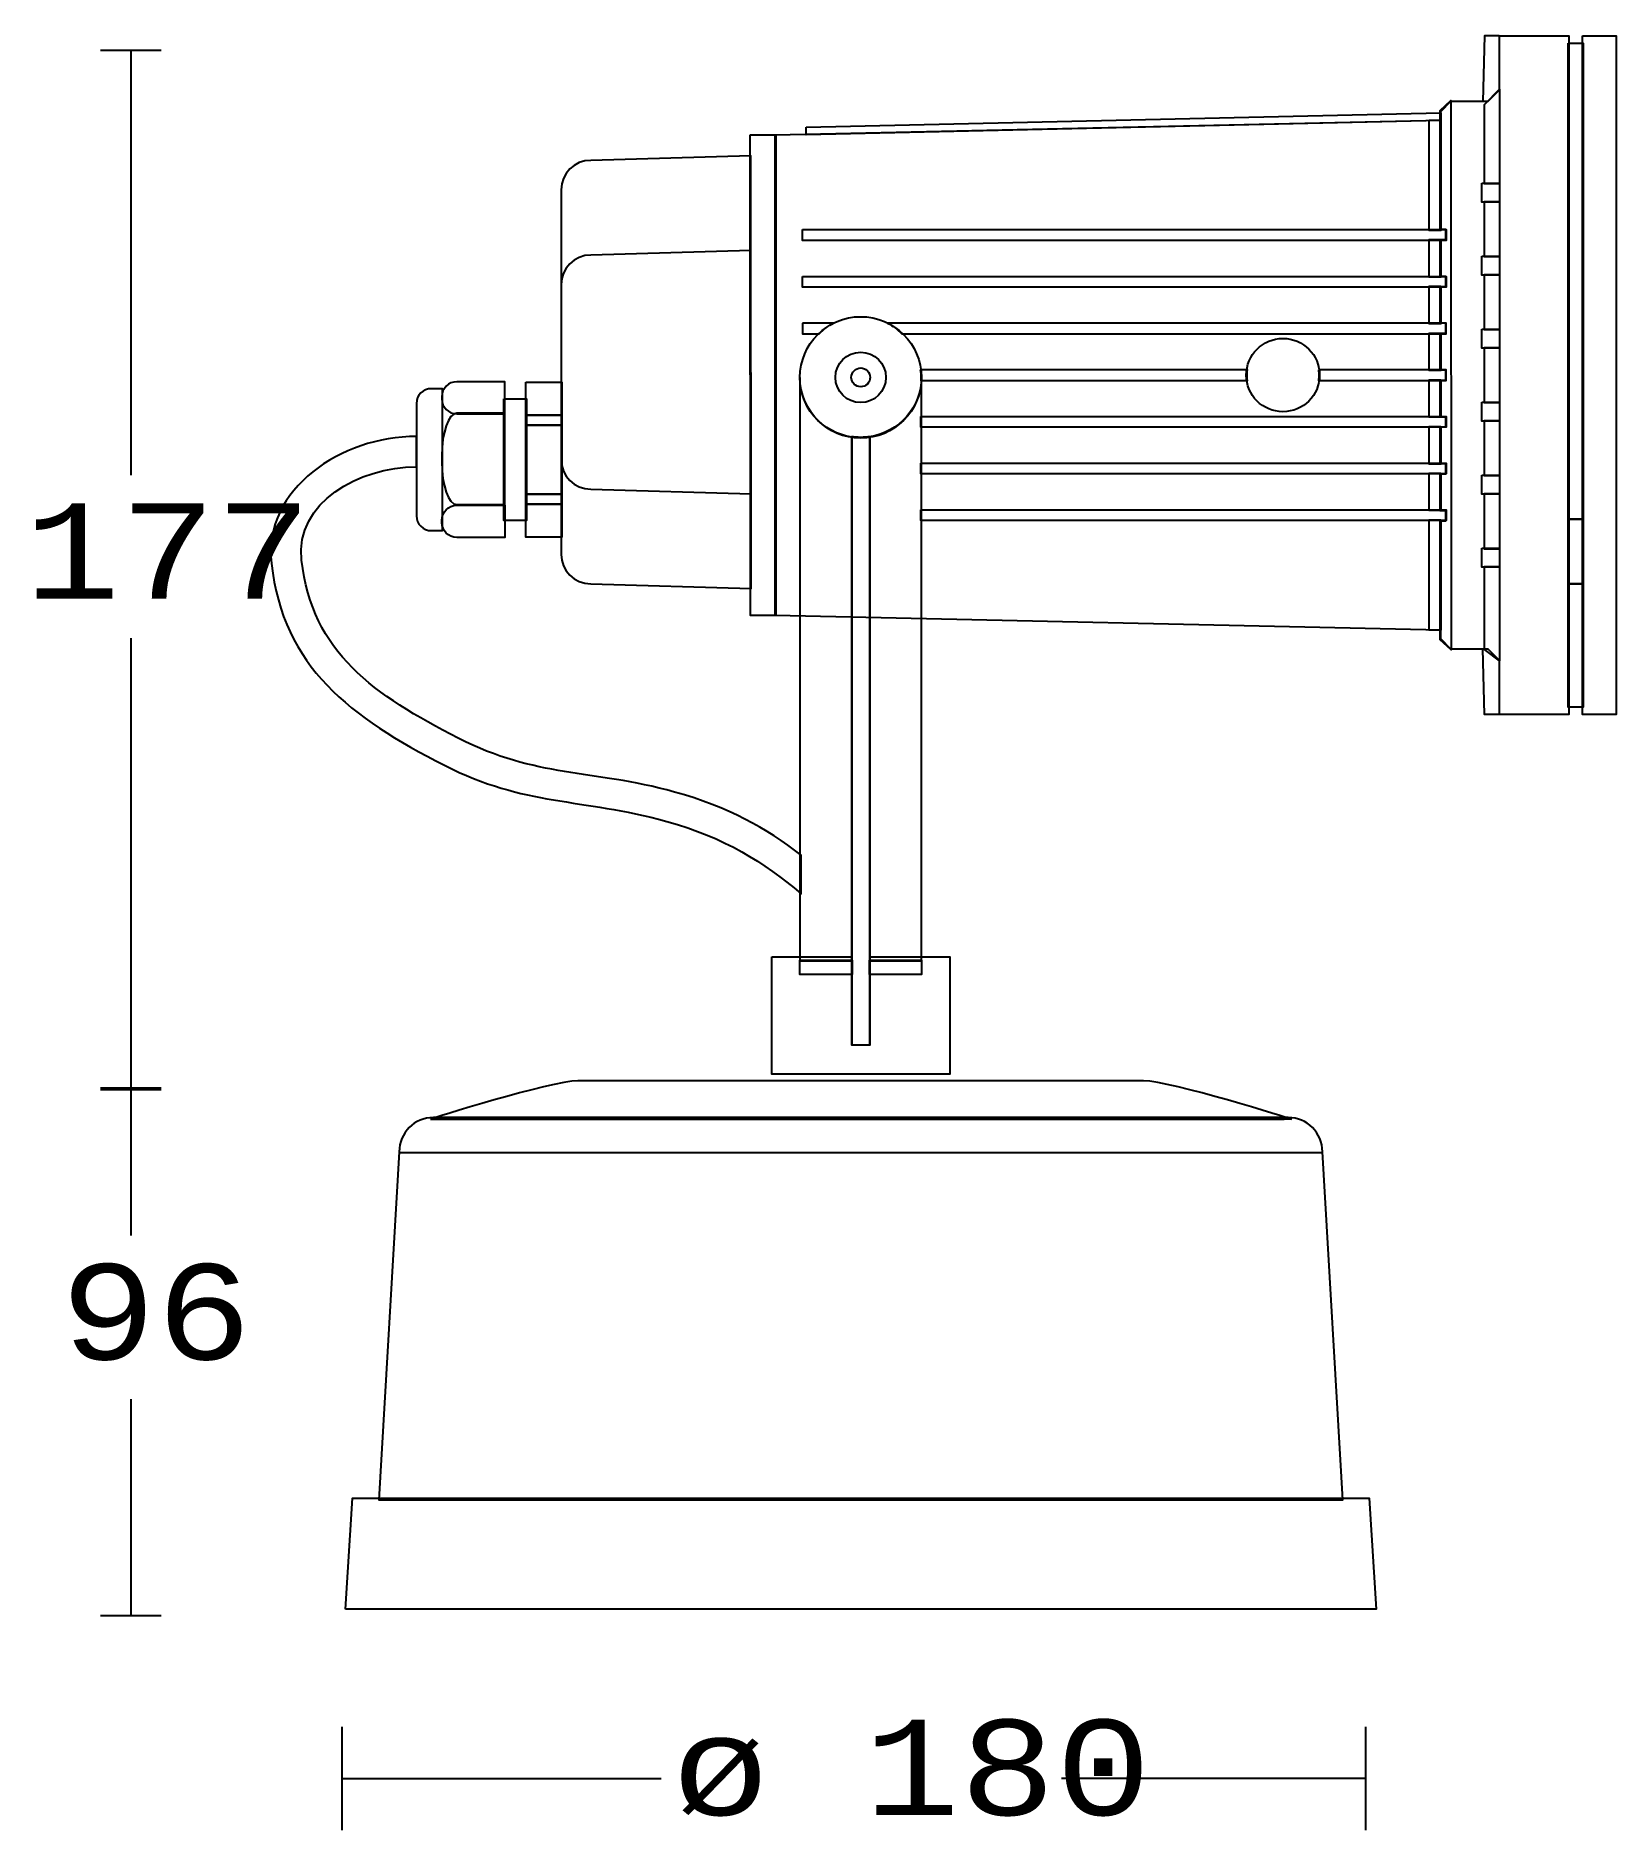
# Model space of a CAD drawing. Extents: x 1 to 124, y 6 to 146.
import ezdxf

# ---------------------------------------------------------------- set-up
doc = ezdxf.new("R2010")
doc.units = 0
doc.layers.add('LIVELLO_1', color=160, linetype='Continuous')
doc.styles.add('STD', font='txt')

# ---------------------------------------------------------------- blocks, each defined once
blk = doc.blocks.new('AI9-BLK1')
at = {"layer": 'LIVELLO_1', "color": 7}
for p, q in [((-51.53, 69.43), (-56.26, 69.43)), ((-53.89, 69.43), (-53.89, 36.31)), ((-53.89, 23.58), (-53.89, -11.68)), ((-51.53, -11.55), (-56.26, -11.55)), ((-51.53, -11.68), (-56.26, -11.68)), ((-53.89, -11.55), (-53.89, -23.05)), ((-32.89, -16.55), (39.02, -16.55)), ((-53.89, -35.81), (-53.89, -52.71)), ((-51.53, -52.71), (-56.26, -52.71)), ((-37.41, -69.45), (-37.41, -61.39)), ((42.49, -69.45), (42.49, -61.39)), ((-37.41, -65.42), (-12.5, -65.42)), ((42.49, -65.42), (18.74, -65.42))]:
    blk.add_line(p, q, dxfattribs=at)
for points in [[(-3.62, 62.85), (48.32, 64), (48.32, 64.69), (49.11, 65.48), (52.02, 65.48), (52.9, 66.37), (52.9, 70.58), (58.32, 70.58), (58.32, 50.73), (58.32, 37.47), (58.33, 17.62), (52.91, 17.63), (52.91, 21.84), (52.02, 22.73), (49.12, 22.73), (48.33, 23.52), (48.33, 24.21), (-3.62, 25.36)], [(59.38, 70.58), (62, 70.58), (62.01, 17.62), (59.39, 17.62)], [(58.26, 70.01), (59.44, 70.01), (59.45, 32.84), (58.26, 32.84)], [(51.73, 65.24), (52.91, 66.42), (52.91, 59.04), (51.73, 59.04)], [(-1.2, 63.45), (48.33, 64.58), (48.33, 63.99), (-1.2, 62.85)], [(48.27, 64.75), (49.12, 65.54), (49.13, 22.67), (48.28, 23.46), (48.28, 32.74), (48.71, 32.74), (48.71, 33.51), (48.28, 33.51), (48.28, 36.4), (48.71, 36.4), (48.71, 37.18), (48.28, 37.18), (48.28, 40.06), (48.71, 40.06), (48.71, 40.83), (48.28, 40.83), (48.28, 43.71), (48.71, 43.71), (48.71, 44.49), (48.28, 44.49), (48.27, 47.38), (48.71, 47.38), (48.71, 48.15), (48.27, 48.15), (48.27, 51.03), (48.71, 51.03), (48.71, 51.81), (48.27, 51.81), (48.27, 54.69), (48.71, 54.69), (48.71, 55.47), (48.27, 55.47)], [(47.43, 64.01), (48.33, 64.01), (48.33, 55.4), (47.43, 55.4)], [(-5.56, 62.86), (-3.56, 62.86), (-3.56, 25.35), (-5.55, 25.35)], [(51.53, 59.1), (52.91, 59.1), (52.91, 57.61), (51.53, 57.61)], [(52.91, 57.67), (52.91, 53.34), (51.73, 53.34), (51.73, 57.67)], [(-1.48, 55.46), (48.74, 55.46), (48.74, 54.62), (-1.48, 54.62)], [(48.33, 54.68), (48.34, 51.75), (47.43, 51.75), (47.43, 54.68)], [(51.53, 53.4), (52.91, 53.4), (52.91, 51.91), (51.53, 51.91)], [(-1.48, 51.81), (48.74, 51.81), (48.74, 50.97), (-1.48, 50.98)], [(52.91, 51.97), (52.91, 47.64), (51.73, 47.64), (51.73, 51.97)], [(48.34, 51.04), (48.34, 48.11), (47.43, 48.11), (47.43, 51.04)], [(51.53, 47.7), (52.91, 47.7), (52.91, 46.21), (51.53, 46.21)], [(48.34, 47.39), (48.34, 44.46), (47.43, 44.46), (47.43, 47.39)], [(52.91, 46.27), (52.91, 41.94), (51.73, 41.94), (51.73, 46.27)], [(-23.08, 43.57), (-20.25, 43.57), (-20.25, 40.95), (-23.08, 40.95)], [(48.34, 43.75), (48.34, 40.82), (47.43, 40.82), (47.43, 43.75)], [(-24.79, 42.26), (-23.02, 42.26), (-23.02, 32.77), (-24.78, 32.77)], [(-24.79, 42.26), (-23.02, 42.26), (-23.02, 32.77), (-24.78, 32.77)], [(-23.08, 41.02), (-20.25, 41.02), (-20.25, 40.18), (-23.08, 40.18)], [(7.75, 40.88), (48.74, 40.88), (48.74, 40.04), (7.75, 40.04)], [(51.53, 42), (52.91, 42), (52.91, 40.51), (51.53, 40.51)], [(-23.08, 40.24), (-20.25, 40.24), (-20.25, 34.79), (-23.08, 34.79)], [(48.34, 40.1), (48.34, 37.17), (47.43, 37.17), (47.43, 40.1)], [(52.91, 40.57), (52.91, 36.24), (51.73, 36.24), (51.73, 40.57)], [(7.75, 37.23), (48.74, 37.23), (48.74, 36.4), (7.75, 36.4)], [(48.34, 36.46), (48.34, 33.52), (47.43, 33.53), (47.43, 36.46)], [(51.53, 36.3), (52.91, 36.3), (52.91, 34.81), (51.53, 34.81)], [(-23.08, 34.85), (-20.25, 34.85), (-20.25, 34.01), (-23.08, 34.01)], [(-23.08, 34.07), (-20.25, 34.07), (-20.25, 31.46), (-23.08, 31.46)], [(52.91, 34.87), (52.91, 30.53), (51.73, 30.53), (51.73, 34.87)], [(7.75, 33.59), (48.74, 33.59), (48.74, 32.75), (7.75, 32.75)], [(48.34, 32.81), (48.34, 24.2), (47.43, 24.2), (47.43, 32.81)], [(58.26, 32.9), (59.45, 32.9), (59.45, 27.79), (58.26, 27.79)], [(51.53, 30.6), (52.91, 30.6), (52.91, 29.11), (51.53, 29.11)], [(52.91, 29.17), (52.91, 21.8), (51.73, 22.7), (51.73, 29.17)], [(58.26, 27.85), (59.45, 27.85), (59.45, 18.2), (58.27, 18.2)], [(-3.88, -1.28), (2.36, -1.28), (2.36, -8.16), (3.78, -8.16), (3.77, -1.28), (10.01, -1.28), (10.01, -10.46), (-3.88, -10.46)], [(-1.68, -1.55), (2.39, -1.55), (2.39, -2.67), (-1.68, -2.67)], [(3.74, -1.55), (7.81, -1.55), (7.81, -2.67), (3.74, -2.67)], [(-37.14, -52.19), (-36.6, -43.55), (42.74, -43.55), (43.28, -52.19)]]:
    blk.add_lwpolyline(points, close=True, dxfattribs=at)
for points in [[(52.88, 70.58), (51.74, 70.58), (51.6, 65.46)], [(52.88, 17.63), (51.75, 17.63), (51.6, 22.75)]]:
    blk.add_lwpolyline(points, dxfattribs=at)
for centre, radius in [((3.06, 43.93), 4.74), ((36.01, 44.11), 2.86), ((3.06, 43.93), 1.97), ((3.06, 43.93), 0.734)]:
    blk.add_circle(centre, radius, dxfattribs=at)
for points, knots in [([(-18.01, 60.87), (-18.01, 60.87), (-5.5, 61.23), (-5.5, 61.23), (-5.5, 61.23), (-5.49, 27.46), (-5.49, 27.46), (-5.49, 27.46), (-18.01, 27.82), (-18.01, 27.82), (-19.28, 27.82), (-20.31, 28.85), (-20.31, 30.12), (-20.31, 30.12), (-20.32, 58.57), (-20.32, 58.57), (-20.32, 59.84), (-19.29, 60.87), (-18.01, 60.87)], [0, 0, 0, 0, 1, 1, 1, 2, 2, 2, 3, 3, 3, 4, 4, 4, 5, 5, 5, 6, 6, 6, 6]), ([(-18.01, 53.48), (-18.01, 53.48), (-5.5, 53.84), (-5.5, 53.84), (-5.5, 53.84), (-5.49, 34.85), (-5.49, 34.85), (-5.49, 34.85), (-18.01, 35.21), (-18.01, 35.21), (-19.28, 35.21), (-20.32, 36.24), (-20.32, 37.51), (-20.32, 37.51), (-20.32, 51.18), (-20.32, 51.18), (-20.32, 52.45), (-19.29, 53.48), (-18.01, 53.48)], [0, 0, 0, 0, 1, 1, 1, 2, 2, 2, 3, 3, 3, 4, 4, 4, 5, 5, 5, 6, 6, 6, 6]), ([(-1.48, 48.17), (-1.48, 48.17), (0.95, 48.17), (0.95, 48.17), (0.54, 47.95), (0.16, 47.67), (-0.18, 47.33), (-0.18, 47.33), (-1.48, 47.33), (-1.48, 47.33), (-1.48, 47.33), (-1.48, 48.17), (-1.48, 48.17)], [0, 0, 0, 0, 1, 1, 1, 2, 2, 2, 3, 3, 3, 4, 4, 4, 4]), ([(5.16, 48.17), (5.16, 48.17), (48.74, 48.17), (48.74, 48.17), (48.74, 48.17), (48.74, 47.33), (48.74, 47.33), (48.74, 47.33), (6.27, 47.33), (6.27, 47.33), (5.94, 47.66), (5.57, 47.95), (5.16, 48.17)], [0, 0, 0, 0, 1, 1, 1, 2, 2, 2, 3, 3, 3, 4, 4, 4, 4]), ([(-28.46, 43.59), (-28.46, 43.59), (-24.72, 43.59), (-24.72, 43.59), (-24.72, 43.59), (-24.72, 41.08), (-24.72, 41.08), (-24.72, 41.08), (-28.46, 41.08), (-28.46, 41.08), (-29.1, 41.08), (-29.63, 41.61), (-29.63, 42.26), (-29.63, 42.26), (-29.63, 42.42), (-29.63, 42.42), (-29.63, 43.07), (-29.1, 43.59), (-28.46, 43.59)], [0, 0, 0, 0, 1, 1, 1, 2, 2, 2, 3, 3, 3, 4, 4, 4, 5, 5, 5, 6, 6, 6, 6]), ([(2.39, 39.26), (2.39, 39.26), (2.39, -1.61), (2.39, -1.61), (2.39, -1.61), (-1.68, -1.61), (-1.68, -1.61), (-1.68, -1.61), (-1.68, 43.93), (-1.68, 43.93), (-1.68, 41.56), (0.09, 39.6), (2.39, 39.26)], [0, 0, 0, 0, 1, 1, 1, 2, 2, 2, 3, 3, 3, 4, 4, 4, 4]), ([(7.81, 43.96), (7.81, 43.96), (7.81, -1.61), (7.81, -1.61), (7.81, -1.61), (3.74, -1.61), (3.74, -1.61), (3.74, -1.61), (3.74, 39.29), (3.74, 39.29), (6.04, 39.63), (7.81, 41.59), (7.81, 43.96)], [0, 0, 0, 0, 1, 1, 1, 2, 2, 2, 3, 3, 3, 4, 4, 4, 4]), ([(7.71, 44.52), (7.71, 44.52), (33.24, 44.52), (33.24, 44.52), (33.22, 44.39), (33.21, 44.25), (33.21, 44.11), (33.21, 43.96), (33.22, 43.82), (33.24, 43.69), (33.24, 43.69), (7.75, 43.69), (7.75, 43.69), (7.75, 43.69), (7.75, 43.92), (7.75, 43.92), (7.75, 44.12), (7.74, 44.32), (7.71, 44.52)], [0, 0, 0, 0, 1, 1, 1, 2, 2, 2, 3, 3, 3, 4, 4, 4, 5, 5, 5, 6, 6, 6, 6]), ([(38.78, 44.52), (38.78, 44.52), (48.74, 44.52), (48.74, 44.52), (48.74, 44.52), (48.74, 43.69), (48.74, 43.69), (48.74, 43.69), (38.78, 43.69), (38.78, 43.69), (38.8, 43.82), (38.81, 43.96), (38.81, 44.11), (38.81, 44.25), (38.8, 44.39), (38.78, 44.52)], [0, 0, 0, 0, 1, 1, 1, 2, 2, 2, 3, 3, 3, 4, 4, 4, 5, 5, 5, 5]), ([(-30.43, 43.05), (-30.43, 43.05), (-29.56, 43.05), (-29.56, 43.05), (-29.56, 43.05), (-29.56, 31.97), (-29.56, 31.97), (-29.56, 31.97), (-30.43, 31.97), (-30.43, 31.97), (-31.08, 31.97), (-31.61, 32.49), (-31.61, 33.13), (-31.61, 33.13), (-31.61, 41.9), (-31.61, 41.9), (-31.61, 42.54), (-31.09, 43.05), (-30.43, 43.05)], [0, 0, 0, 0, 1, 1, 1, 2, 2, 2, 3, 3, 3, 4, 4, 4, 5, 5, 5, 6, 6, 6, 6]), ([(-28.46, 41.14), (-28.46, 41.14), (-24.72, 41.14), (-24.72, 41.14), (-24.72, 41.14), (-24.72, 34), (-24.72, 34), (-24.72, 34), (-28.46, 34), (-28.46, 34), (-29.1, 34), (-29.63, 35.49), (-29.63, 37.34), (-29.63, 37.34), (-29.63, 37.8), (-29.63, 37.8), (-29.63, 39.64), (-29.1, 41.14), (-28.46, 41.14)], [0, 0, 0, 0, 1, 1, 1, 2, 2, 2, 3, 3, 3, 4, 4, 4, 5, 5, 5, 6, 6, 6, 6]), ([(-42.92, 29.41), (-43.57, 35.27), (-37.46, 39.3), (-31.61, 39.33), (-31.61, 39.33), (-31.61, 36.95), (-31.61, 36.95), (-36.1, 36.93), (-41.07, 34.17), (-40.57, 29.67), (-39.77, 22.45), (-34.87, 19.11), (-28.34, 15.78), (-22.22, 12.64), (-18.02, 13.38), (-11.46, 11.57), (-7.26, 10.4), (-4.33, 8.76), (-1.59, 6.65), (-1.59, 6.65), (-1.59, 3.63), (-1.59, 3.63), (-4.54, 6.11), (-7.51, 8.01), (-12.08, 9.28), (-18.83, 11.14), (-23.12, 10.44), (-29.42, 13.66), (-36.74, 17.4), (-42.02, 21.32), (-42.92, 29.41)], [0, 0, 0, 0, 1, 1, 1, 2, 2, 2, 3, 3, 3, 4, 4, 4, 5, 5, 5, 6, 6, 6, 7, 7, 7, 8, 8, 8, 9, 9, 9, 10, 10, 10, 10]), ([(3.8, 39.3), (3.8, 39.3), (3.8, -8.17), (3.8, -8.17), (3.8, -8.17), (2.33, -8.17), (2.33, -8.17), (2.33, -8.17), (2.33, 39.3), (2.33, 39.3), (2.57, 39.27), (2.81, 39.25), (3.06, 39.25), (3.31, 39.25), (3.56, 39.27), (3.8, 39.3)], [0, 0, 0, 0, 1, 1, 1, 2, 2, 2, 3, 3, 3, 4, 4, 4, 5, 5, 5, 5]), ([(3.8, 39.3), (3.8, 39.3), (3.8, -8.17), (3.8, -8.17), (3.8, -8.17), (2.33, -8.17), (2.33, -8.17), (2.33, -8.17), (2.33, 39.3), (2.33, 39.3), (2.57, 39.27), (2.81, 39.25), (3.06, 39.25), (3.31, 39.25), (3.56, 39.27), (3.8, 39.3)], [0, 0, 0, 0, 1, 1, 1, 2, 2, 2, 3, 3, 3, 4, 4, 4, 5, 5, 5, 5]), ([(-28.46, 31.44), (-28.46, 31.44), (-24.72, 31.44), (-24.72, 31.44), (-24.72, 31.44), (-24.72, 33.95), (-24.72, 33.95), (-24.72, 33.95), (-28.46, 33.95), (-28.46, 33.95), (-29.1, 33.95), (-29.63, 33.42), (-29.63, 32.77), (-29.63, 32.77), (-29.63, 32.61), (-29.63, 32.61), (-29.62, 31.97), (-29.1, 31.44), (-28.46, 31.44)], [0, 0, 0, 0, 1, 1, 1, 2, 2, 2, 3, 3, 3, 4, 4, 4, 5, 5, 5, 6, 6, 6, 6]), ([(-30.5, -13.95), (-30.5, -13.95), (-21.12, -10.97), (-19, -10.97), (-19, -10.97), (3.07, -10.97), (3.07, -10.97), (3.07, -10.97), (25.13, -10.97), (25.13, -10.97), (27.26, -10.97), (36.64, -13.95), (36.64, -13.95), (36.47, -13.91), (36.29, -13.95), (36.11, -13.95), (36.11, -13.95), (-30.5, -13.95), (-30.5, -13.95)], [0, 0, 0, 0, 1, 1, 1, 2, 2, 2, 3, 3, 3, 4, 4, 4, 5, 5, 5, 6, 6, 6, 6]), ([(39.09, -16.5), (39.09, -16.5), (40.69, -43.67), (40.69, -43.67), (40.69, -43.67), (-34.55, -43.67), (-34.55, -43.67), (-34.55, -43.67), (-32.95, -16.5), (-32.95, -16.5), (-32.95, -15.02), (-31.75, -13.83), (-30.28, -13.83), (-30.28, -13.83), (36.42, -13.83), (36.42, -13.83), (37.89, -13.83), (39.09, -15.02), (39.09, -16.5)], [0, 0, 0, 0, 1, 1, 1, 2, 2, 2, 3, 3, 3, 4, 4, 4, 5, 5, 5, 6, 6, 6, 6])]:
    blk.add_open_spline(points, degree=3, knots=knots, dxfattribs=at)
at = {"layer": 'LIVELLO_1', "color": 7, "char_height": 7.4496, "attachment_point": 1, "style": 'STD'}
for s, insert in [('\\fCourier|b0|i0;\\H7.4496;\\C7;177', (-62.2, 34.11)), ('\\fCourier|b0|i0;\\H7.4496;\\C7;96', (-59.39, -25.27)), ('\\fCourier|b0|i0;\\H7.4496;\\C7;ø 180', (-11.6, -60.83))]:
    blk.add_mtext(s, dxfattribs=dict(at, insert=insert))

msp = doc.modelspace()

# ---------------------------------------------------------------- block references
at = {"layer": 'LIVELLO_1', "color": 7}
msp.add_blockref('AI9-BLK1', (61.984072, 75.129437), dxfattribs=at)

doc.saveas('drawing.dxf')
